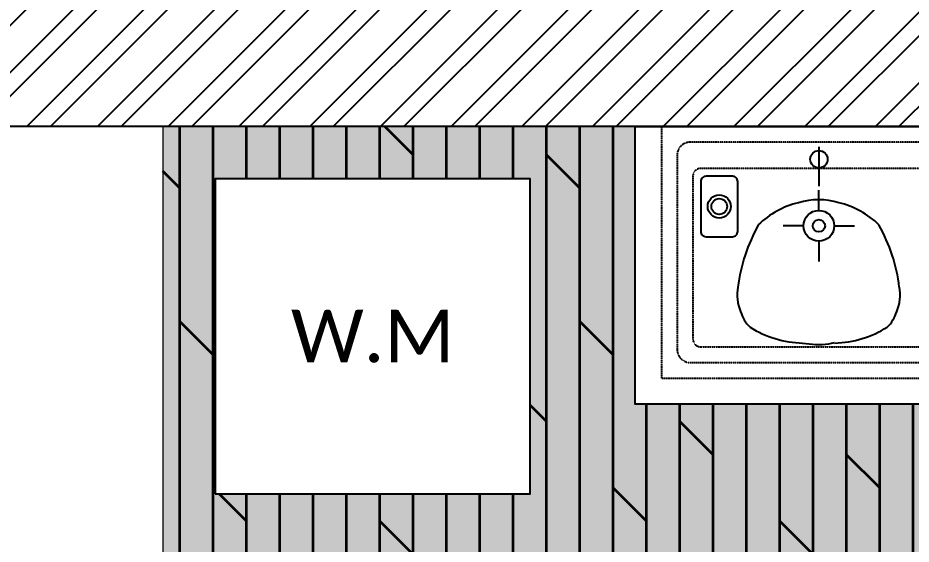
# Model space of a CAD drawing. Header units: millimetres. Extents: x -176651 to 424033, y -469666 to 486614.
# Drawn here: x 262346 to 264048, y 52509 to 53512 of the extents above; entities that cross this region are included whole.
import ezdxf

# ---------------------------------------------------------------- set-up
doc = ezdxf.new("R2010")
doc.units = ezdxf.units.MM
doc.set_wipeout_variables(frame=1)
doc.linetypes.add('1625_East Villa$0$DASHED', pattern=[0.75, 0.5, -0.25])
for name, color, linetype in [('1625_East Villa$0$ad-Furniture', 8, 'Continuous'), ('1625_East Villa$0$ad-Verandah', 8, 'Continuous'), ('1625_East Villa$0$ad-Wall', 8, 'Continuous'), ('1625_East Villa$0$ad-Wall hatch', 8, 'Continuous'), ('ad-Plinth', 8, 'Continuous'), ('ad-Verandah', 33, 'Continuous')]:
    doc.layers.add(name, color=color, linetype=linetype)
doc.layers.add('1625_East Villa$0$ad-Landscape', color=8, linetype='Continuous', lineweight=35)
doc.styles.add('1625_East Villa$0$Standard', font='calibril.ttf')

# ---------------------------------------------------------------- blocks, each defined once
blk = doc.blocks.new('A$C92fa9908')
at = {"layer": 'ad-Plinth', "ltscale": 5}
blk.add_lwpolyline([(0, 13620), (12120, 13620), (12120, 0), (0, 0), (0, 4745), (2830, 4745), (2830, 8645), (0, 8645)], close=True, dxfattribs=at)
at = {"layer": 'ad-Verandah', "lineweight": 9}
blk.add_lwpolyline([(13650, 4745), (12120, 4745), (12120, 0), (6200, 0), (6200, -2045), (13650, -2045)], close=True, dxfattribs=at)
blk = doc.blocks.new('zw$C194')
at = {"layer": 'ad-Plinth', "ltscale": 5}
blk.add_blockref('A$C92fa9908', (64583.5, -375453.9), dxfattribs=at)
blk = doc.blocks.new('1625_East Villa$0$6 BCDFGHJKX_Typical Floor plan$0$zw$6679')
blk.add_wipeout([(0, 0), (990, 0), (990, -529.6), (0, -529.6)])
at = {"color": 0}
for p, q in [((350, -39.1), (350, -113.6)), ((350, -160.1), (350, -121.3)), ((850, -122.9), (550, -122.3)), ((550, -135.3), (850, -135.9)), ((550, -148.3), (850, -148.9)), ((550, -161.2), (850, -161.9)), ((550, -174.2), (850, -174.9)), ((320.7, -189.4), (281.9, -189.4)), ((379.4, -189.4), (418.1, -189.4)), ((550, -187.2), (850, -187.9)), ((550, -200.2), (850, -200.8)), ((350, -218.7), (350, -257.4)), ((550, -213.2), (850, -213.8)), ((550, -226.2), (850, -226.8)), ((550, -239.1), (850, -239.8)), ((550, -252.1), (850, -252.8)), ((550, -265.1), (850, -265.8)), ((550, -278.5), (850, -279.1)), ((550, -291.5), (850, -292.1)), ((550, -304.4), (850, -305.1)), ((550, -317.4), (850, -318.1)), ((550, -330.4), (850, -331.1)), ((550, -343.4), (850, -344)), ((550, -356.4), (850, -357)), ((550, -369.4), (850, -370)), ((550, -382.3), (850, -383)), ((550, -395.3), (850, -396))]:
    blk.add_line(p, q, dxfattribs=at)
blk.add_lwpolyline([(990, -529.6), (0, -529.6), (0, 0), (990, 0)], close=True)
at = {"color": 0, "linetype": '1625_East Villa$0$DASHED'}
blk.add_lwpolyline([(940, -480), (940, 0), (50, 0), (50, -480)], close=True, dxfattribs=at)
for points in [[(910, -425), (910, -55, 0.313965), (881, -30), (105, -30, 0.414214), (80, -55), (80, -425, 0.414214), (105, -450), (881, -450, 0.313965)], [(880, -405), (880, -95, 0.25996), (861, -80), (125, -80, 0.414214), (110, -95), (110, -405, 0.414214), (125, -420), (861, -420, 0.25996)]]:
    blk.add_lwpolyline(points, format="xyb", close=True, dxfattribs=at)
at = {"color": 0}
blk.add_lwpolyline([(125, -105), (125, -200.2, 0.414214), (135, -210.2), (185.4, -210.2, 0.414214), (195.4, -200.2), (195.4, -105, 0.414214), (185.4, -95), (135, -95, 0.414214)], format="xyb", close=True, dxfattribs=at)
for centre, radius in [((350, -62.6), 16.5), ((160.2, -152.6), 22), ((160.2, -152.6), 15), ((350, -189.4), 29.3), ((350, -189.4), 11.7)]:
    blk.add_circle(centre, radius, dxfattribs=at)
for points in [[(311, -145.4), (282.2, -152.3), (255.8, -166.9), (234.6, -187.7)], [(388.1, -145.4), (362.9, -137.9), (336.1, -137.9), (311, -145.4)], [(464.5, -187.7), (443.3, -167), (416.9, -152.3), (388.1, -145.4)], [(234.6, -187.7), (214.3, -224.4), (201.1, -264.6), (195.9, -306.2)], [(503.2, -306.2), (498, -264.6), (484.8, -224.4), (464.5, -187.7)], [(195.9, -306.2), (192.7, -321.9), (194.4, -338.2), (200.9, -352.7)], [(498.2, -352.8), (504.7, -338.2), (506.5, -321.9), (503.3, -306.2)], [(200.9, -352.8), (204.3, -364.1), (210.4, -374.3), (218.8, -382.6)], [(480.3, -382.6), (488.7, -374.3), (494.8, -364.1), (498.2, -352.8)], [(218.8, -382.6), (248.9, -401.4), (283.5, -411.9), (318.9, -412.9)], [(380.2, -412.9), (415.7, -411.9), (450.2, -401.4), (480.3, -382.6)], [(318.9, -412.9), (335.4, -415.6), (352.1, -416.2), (368.7, -414.4)], [(368.7, -414.4), (372.5, -413.8), (376.2, -412.9), (379.9, -411.9)]]:
    blk.add_open_spline(points, degree=3, dxfattribs=at)
blk = doc.blocks.new('1625_East Villa$0$zw$3FE3')
blk.add_wipeout([(-300, -300), (-300, 300), (300, 300), (300, -300)])
at = {"layer": '1625_East Villa$0$ad-Furniture'}
blk.add_lwpolyline([(-300, -300), (300, -300), (300, 300), (-300, 300)], close=True, dxfattribs=at)
at = {"layer": '1625_East Villa$0$ad-Furniture', "insert": (0, 0), "char_height": 100, "width": 393.189, "attachment_point": 5, "style": '1625_East Villa$0$Standard', "bg_fill": 2}
blk.add_mtext('\\pxqc;W.M', dxfattribs=at)
blk = doc.blocks.new('1625_East Villa$0$zw$D46D')
at = {"layer": '1625_East Villa$0$ad-Furniture'}
for name, p in [('1625_East Villa$0$6 BCDFGHJKX_Typical Floor plan$0$zw$6679', (7100, 0)), ('1625_East Villa$0$zw$3FE3', (6600, -400))]:
    blk.add_blockref(name, p, dxfattribs=at)
blk = doc.blocks.new('1625_East Villa$0$zw$42B5')
at = {"layer": '1625_East Villa$0$ad-Wall hatch', "transparency": 33554610}
h = blk.add_hatch(dxfattribs=at)
h.set_pattern_fill('ANSI32', color=256, scale=10)
h.set_pattern_definition([(45, (-1040635.14, 674820.02), (-67.351921, 67.351921), []), (45, (-1040590.24, 674820.02), (-67.351921, 67.351921), [])])
h.paths.add_polyline_path([(12120, 13620), (12120, 10220), (11890, 10220), (11890, 13390), (7240, 13390), (7240, 8645), (4245, 8645), (4245, 8875), (4445, 8875), (4445, 9370), (4560, 9370), (4560, 8760), (7010, 8760), (7010, 10500), (6360, 10500), (6360, 10615), (7010, 10615), (7010, 13390), (4560, 13390), (4560, 10615), (5560, 10615), (5560, 10500), (4445, 10500), (4445, 13390), (230, 13390), (230, 8875), (3345, 8875), (3345, 8645), (3060, 8645), (3060, 4745), (3345, 4745), (3345, 4515), (230, 4515), (230, 230), (4995, 230), (4995, 3130), (6060, 3130), (6060, 3015), (5110, 3015), (5110, 230), (8310, 230), (8310, 3015), (6860, 3015), (6860, 3130), (8310, 3130), (8310, 4630), (5110, 4630), (5110, 3930), (4995, 3930), (4995, 4515), (4245, 4515), (4245, 4745), (8540, 4745), (8540, 230), (9240, 230), (9240, 0), (0, 0), (0, 4745), (2830, 4745), (2830, 8645), (0, 8645), (0, 13620)])
at = {"layer": '1625_East Villa$0$ad-Wall'}
blk.add_lwpolyline([(230, 230), (4995, 230), (4995, 3130), (6060, 3130), (6060, 3015), (5110, 3015), (5110, 230), (8310, 230), (8310, 3015), (6860, 3015), (6860, 3130), (8310, 3130), (8310, 4630), (5110, 4630), (5110, 3930), (4995, 3930), (4995, 4515), (4245, 4515), (4245, 4745), (8540, 4745), (8540, 230), (9240, 230), (9240, 0), (0, 0)], dxfattribs=at)
blk = doc.blocks.new('1625_East Villa$0$zw$959F')
at = {"transparency": 33554559}
h = blk.add_hatch(color=43, dxfattribs=at)
h.dxf.hatch_style = 1
h.paths.add_polyline_path([(1530, -8875), (0, -8875), (0, -13620), (-5920, -13620), (-5920, -15665), (1530, -15665)])
at = {"layer": '1625_East Villa$0$ad-Landscape', "transparency": 33554687}
h = blk.add_hatch(dxfattribs=at)
h.set_pattern_fill('DOLMIT', color=44, scale=10, angle=90)
h.set_pattern_definition([(90, (-1096435.54, 661200.024), (-63.5, 5e-14), []), (135, (-1096435.54, 661200.02), (-126.999913, -126.999913), [89.80256, -179.605122])])
h.paths.add_polyline_path([(1530, -8875), (0, -8875), (0, -13620), (-5920, -13620), (-5920, -15665), (1530, -15665)])
at = {"layer": '1625_East Villa$0$ad-Verandah', "lineweight": 9}
blk.add_lwpolyline([(1530, -8875), (0, -8875), (0, -13620), (-5920, -13620), (-5920, -15665), (1530, -15665)], close=True, dxfattribs=at)
blk = doc.blocks.new('1625_East Villa')
at = {"layer": '1625_East Villa$0$ad-Verandah'}
blk.add_blockref('1625_East Villa$0$zw$959F', (12120, 13620), dxfattribs=at)
at = {"layer": '1625_East Villa$0$ad-Furniture'}
blk.add_blockref('1625_East Villa$0$zw$D46D', (0, 0), dxfattribs=at)
at = {"layer": '1625_East Villa$0$ad-Wall'}
blk.add_blockref('1625_East Villa$0$zw$42B5', (0, 0), dxfattribs=at)
blk = doc.blocks.new("All Plot's Villa Plans")
at = {"ltscale": 5}
blk.add_blockref('1625_East Villa', (256422.3, 53304.9), dxfattribs=at)

msp = doc.modelspace()

# ---------------------------------------------------------------- block references
at = {"ltscale": 5}
msp.add_blockref("All Plot's Villa Plans", (0, 0), dxfattribs=at)

# ---------------------------------------------------------------- next in the draw order: block references
msp.add_blockref('zw$C194', (191838.8, 428758.8), dxfattribs=at)

doc.saveas('drawing.dxf')
